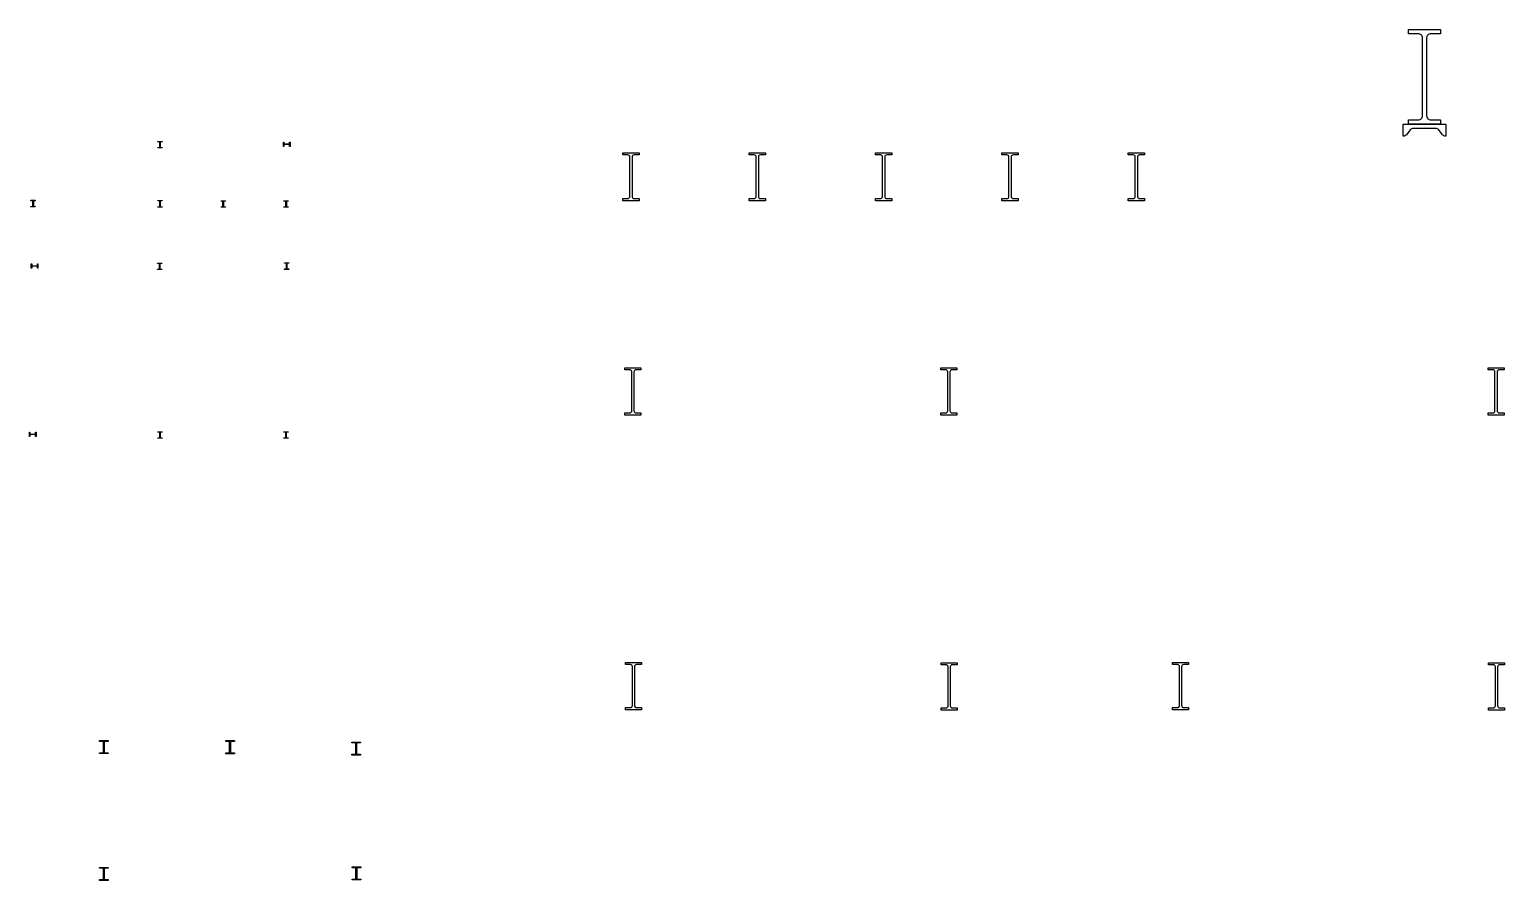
# Paper-space layout 'Layout1' of a CAD drawing. Extents: x 7712 to 77756, y 15471 to 55890.
import ezdxf

# ---------------------------------------------------------------- set-up
doc = ezdxf.new("R2010")
doc.units = 0
doc.header["$LTSCALE"] = 2500
doc.layers.add('STEEL', color=1, linetype='CONTINUOUS')

psp = doc.layouts.get("Layout1")

# ---------------------------------------------------------------- linework, layer by layer
at = {"layer": 'STEEL', "color": 0}
for points in [[(73198, 55890), (74722, 55890), (74722, 55690), (74260, 55690, 0.414214), (74060, 55490), (74060, 51795, 0.414214), (74260, 51595), (74722, 51595), (74722, 51395), (73198, 51395), (73198, 51595), (73660, 51595, 0.414214), (73860, 51795), (73860, 55490, 0.414214), (73660, 55690), (73198, 55690)], [(74972, 50821), (74968, 50821, -0.227509), (74812, 50895), (74632, 51120, 0.227509), (74476, 51195), (73436, 51195, 0.227509), (73280, 51120), (73100, 50895, -0.227509), (72944, 50821), (72940, 50821), (72940, 51395), (74972, 51395)], [(13804, 50572), (14009, 50572), (14009, 50552), (13936, 50552, 0.414214), (13916, 50532), (13916, 50302, 0.414214), (13936, 50282), (14009, 50282), (14009, 50262), (13804, 50262), (13804, 50282), (13876, 50282, 0.414214), (13896, 50302), (13896, 50532, 0.414214), (13876, 50552), (13804, 50552)], [(19773, 50341), (19773, 50546), (19793, 50546), (19793, 50474, 0.414214), (19813, 50454), (20043, 50454, 0.414214), (20063, 50474), (20063, 50546), (20083, 50546), (20083, 50341), (20063, 50341), (20063, 50414, 0.414214), (20043, 50434), (19813, 50434, 0.414214), (19793, 50414), (19793, 50341)], [(35892, 50032), (36656, 50032), (36656, 49932), (36424, 49932, 0.414214), (36324, 49832), (36324, 47959, 0.414214), (36424, 47859), (36656, 47859), (36656, 47759), (35892, 47759), (35892, 47859), (36124, 47859, 0.414214), (36224, 47959), (36224, 49832, 0.414214), (36124, 49932), (35892, 49932)], [(41892, 50032), (42656, 50032), (42656, 49932), (42424, 49932, 0.414214), (42324, 49832), (42324, 47959, 0.414214), (42424, 47859), (42656, 47859), (42656, 47759), (41892, 47759), (41892, 47859), (42124, 47859, 0.414214), (42224, 47959), (42224, 49832, 0.414214), (42124, 49932), (41892, 49932)], [(47892, 50032), (48656, 50032), (48656, 49932), (48424, 49932, 0.414214), (48324, 49832), (48324, 47959, 0.414214), (48424, 47859), (48656, 47859), (48656, 47759), (47892, 47759), (47892, 47859), (48124, 47859, 0.414214), (48224, 47959), (48224, 49832, 0.414214), (48124, 49932), (47892, 49932)], [(53892, 50032), (54656, 50032), (54656, 49932), (54424, 49932, 0.414214), (54324, 49832), (54324, 47959, 0.414214), (54424, 47859), (54656, 47859), (54656, 47759), (53892, 47759), (53892, 47859), (54124, 47859, 0.414214), (54224, 47959), (54224, 49832, 0.414214), (54124, 49932), (53892, 49932)], [(59892, 50032), (60656, 50032), (60656, 49932), (60424, 49932, 0.414214), (60324, 49832), (60324, 47959, 0.414214), (60424, 47859), (60656, 47859), (60656, 47759), (59892, 47759), (59892, 47859), (60124, 47859, 0.414214), (60224, 47959), (60224, 49832, 0.414214), (60124, 49932), (59892, 49932)], [(7782, 47778), (7988, 47778), (7988, 47758), (7915, 47758, 0.414214), (7895, 47738), (7895, 47509, 0.414214), (7915, 47489), (7988, 47489), (7988, 47469), (7782, 47469), (7782, 47489), (7855, 47489, 0.414214), (7875, 47509), (7875, 47738, 0.414214), (7855, 47758), (7782, 47758)], [(13804, 47765), (14009, 47765), (14009, 47745), (13936, 47745, 0.414214), (13916, 47725), (13916, 47495, 0.414214), (13936, 47475), (14009, 47475), (14009, 47455), (13804, 47455), (13804, 47475), (13876, 47475, 0.414214), (13896, 47495), (13896, 47725, 0.414214), (13876, 47745), (13804, 47745)], [(16808, 47755), (17013, 47755), (17013, 47735), (16940, 47735, 0.414214), (16920, 47715), (16920, 47485, 0.414214), (16940, 47465), (17013, 47465), (17013, 47445), (16808, 47445), (16808, 47465), (16880, 47465, 0.414214), (16900, 47485), (16900, 47715, 0.414214), (16880, 47735), (16808, 47735)], [(19797, 47755), (20002, 47755), (20002, 47735), (19929, 47735, 0.414214), (19909, 47715), (19909, 47485, 0.414214), (19929, 47465), (20002, 47465), (20002, 47445), (19797, 47445), (19797, 47465), (19869, 47465, 0.414214), (19889, 47485), (19889, 47715, 0.414214), (19869, 47735), (19797, 47735)], [(7796, 44561), (7796, 44766), (7816, 44766), (7816, 44693, 0.414214), (7836, 44673), (8065, 44673, 0.414214), (8085, 44693), (8085, 44766), (8105, 44766), (8105, 44561), (8085, 44561), (8085, 44633, 0.414214), (8065, 44653), (7836, 44653, 0.414214), (7816, 44633), (7816, 44561)], [(13794, 44795), (13999, 44795), (13999, 44775), (13926, 44775, 0.414214), (13906, 44755), (13906, 44526, 0.414214), (13926, 44506), (13999, 44506), (13999, 44486), (13794, 44486), (13794, 44506), (13866, 44506, 0.414214), (13886, 44526), (13886, 44755, 0.414214), (13866, 44775), (13794, 44775)], [(19817, 44805), (20023, 44805), (20023, 44785), (19950, 44785, 0.414214), (19930, 44765), (19930, 44536, 0.414214), (19950, 44516), (20023, 44516), (20023, 44496), (19817, 44496), (19817, 44516), (19890, 44516, 0.414214), (19910, 44536), (19910, 44765, 0.414214), (19890, 44785), (19817, 44785)], [(35987, 39827), (36749, 39827), (36749, 39727), (36518, 39727, 0.414214), (36418, 39627), (36418, 37779, 0.414214), (36518, 37679), (36749, 37679), (36749, 37579), (35987, 37579), (35987, 37679), (36218, 37679, 0.414214), (36318, 37779), (36318, 39627, 0.414214), (36218, 39727), (35987, 39727)], [(50989, 39827), (51751, 39827), (51751, 39727), (51520, 39727, 0.414214), (51420, 39627), (51420, 37779, 0.414214), (51520, 37679), (51751, 37679), (51751, 37579), (50989, 37579), (50989, 37679), (51220, 37679, 0.414214), (51320, 37779), (51320, 39627, 0.414214), (51220, 39727), (50989, 39727)], [(76974, 39827), (77736, 39827), (77736, 39727), (77505, 39727, 0.414214), (77405, 39627), (77405, 37779, 0.414214), (77505, 37679), (77736, 37679), (77736, 37579), (76974, 37579), (76974, 37679), (77205, 37679, 0.414214), (77305, 37779), (77305, 39627, 0.414214), (77205, 39727), (76974, 39727)], [(7712, 36562), (7712, 36767), (7732, 36767), (7732, 36694, 0.414214), (7752, 36674), (7981, 36674, 0.414214), (8001, 36694), (8001, 36767), (8021, 36767), (8021, 36562), (8001, 36562), (8001, 36634, 0.414214), (7981, 36654), (7752, 36654, 0.414214), (7732, 36634), (7732, 36562)], [(13803, 36788), (14008, 36788), (14008, 36768), (13936, 36768, 0.414214), (13916, 36748), (13916, 36519, 0.414214), (13936, 36499), (14008, 36499), (14008, 36479), (13803, 36479), (13803, 36499), (13876, 36499, 0.414214), (13896, 36519), (13896, 36748, 0.414214), (13876, 36768), (13803, 36768)], [(19795, 36788), (20000, 36788), (20000, 36768), (19927, 36768, 0.414214), (19907, 36748), (19907, 36519, 0.414214), (19927, 36499), (20000, 36499), (20000, 36479), (19795, 36479), (19795, 36499), (19867, 36499, 0.414214), (19887, 36519), (19887, 36748, 0.414214), (19867, 36768), (19795, 36768)], [(36009, 25830), (36771, 25830), (36771, 25730), (36540, 25730, 0.414214), (36440, 25630), (36440, 23782, 0.414214), (36540, 23682), (36771, 23682), (36771, 23582), (36009, 23582), (36009, 23682), (36240, 23682, 0.414214), (36340, 23782), (36340, 25630, 0.414214), (36240, 25730), (36009, 25730)], [(51009, 25816), (51771, 25816), (51771, 25716), (51540, 25716, 0.414214), (51440, 25616), (51440, 23768, 0.414214), (51540, 23668), (51771, 23668), (51771, 23568), (51009, 23568), (51009, 23668), (51240, 23668, 0.414214), (51340, 23768), (51340, 25616, 0.414214), (51240, 25716), (51009, 25716)], [(61994, 25830), (62756, 25830), (62756, 25730), (62525, 25730, 0.414214), (62425, 25630), (62425, 23782, 0.414214), (62525, 23682), (62756, 23682), (62756, 23582), (61994, 23582), (61994, 23682), (62225, 23682, 0.414214), (62325, 23782), (62325, 25630, 0.414214), (62225, 25730), (61994, 25730)], [(76994, 25816), (77756, 25816), (77756, 25716), (77525, 25716, 0.414214), (77425, 25616), (77425, 23768, 0.414214), (77525, 23668), (77756, 23668), (77756, 23568), (76994, 23568), (76994, 23668), (77225, 23668, 0.414214), (77325, 23768), (77325, 25616, 0.414214), (77225, 25716), (76994, 25716)], [(11035, 22119), (11445, 22119), (11445, 22079), (11300, 22079, 0.414214), (11260, 22039), (11260, 21579, 0.414214), (11300, 21539), (11445, 21539), (11445, 21499), (11035, 21499), (11035, 21539), (11180, 21539, 0.414214), (11220, 21579), (11220, 22039, 0.414214), (11180, 22079), (11035, 22079)], [(17032, 22113), (17442, 22113), (17442, 22073), (17297, 22073, 0.414214), (17257, 22033), (17257, 21573, 0.414214), (17297, 21533), (17442, 21533), (17442, 21493), (17032, 21493), (17032, 21533), (17177, 21533, 0.414214), (17217, 21573), (17217, 22033, 0.414214), (17177, 22073), (17032, 22073)], [(23023, 22048), (23433, 22048), (23433, 22008), (23288, 22008, 0.414214), (23248, 21968), (23248, 21509, 0.414214), (23288, 21469), (23433, 21469), (23433, 21429), (23023, 21429), (23023, 21469), (23168, 21469, 0.414214), (23208, 21509), (23208, 21968, 0.414214), (23168, 22008), (23023, 22008)], [(23030, 16115), (23440, 16115), (23440, 16075), (23295, 16075, 0.414214), (23255, 16035), (23255, 15576, 0.414214), (23295, 15536), (23440, 15536), (23440, 15496), (23030, 15496), (23030, 15536), (23175, 15536, 0.414214), (23215, 15576), (23215, 16035, 0.414214), (23175, 16075), (23030, 16075)], [(11036, 16090), (11446, 16090), (11446, 16050), (11301, 16050, 0.414214), (11261, 16010), (11261, 15551, 0.414214), (11301, 15511), (11446, 15511), (11446, 15471), (11036, 15471), (11036, 15511), (11181, 15511, 0.414214), (11221, 15551), (11221, 16010, 0.414214), (11181, 16050), (11036, 16050)]]:
    psp.add_lwpolyline(points, format="xyb", close=True, dxfattribs=at)

doc.saveas('drawing.dxf')
